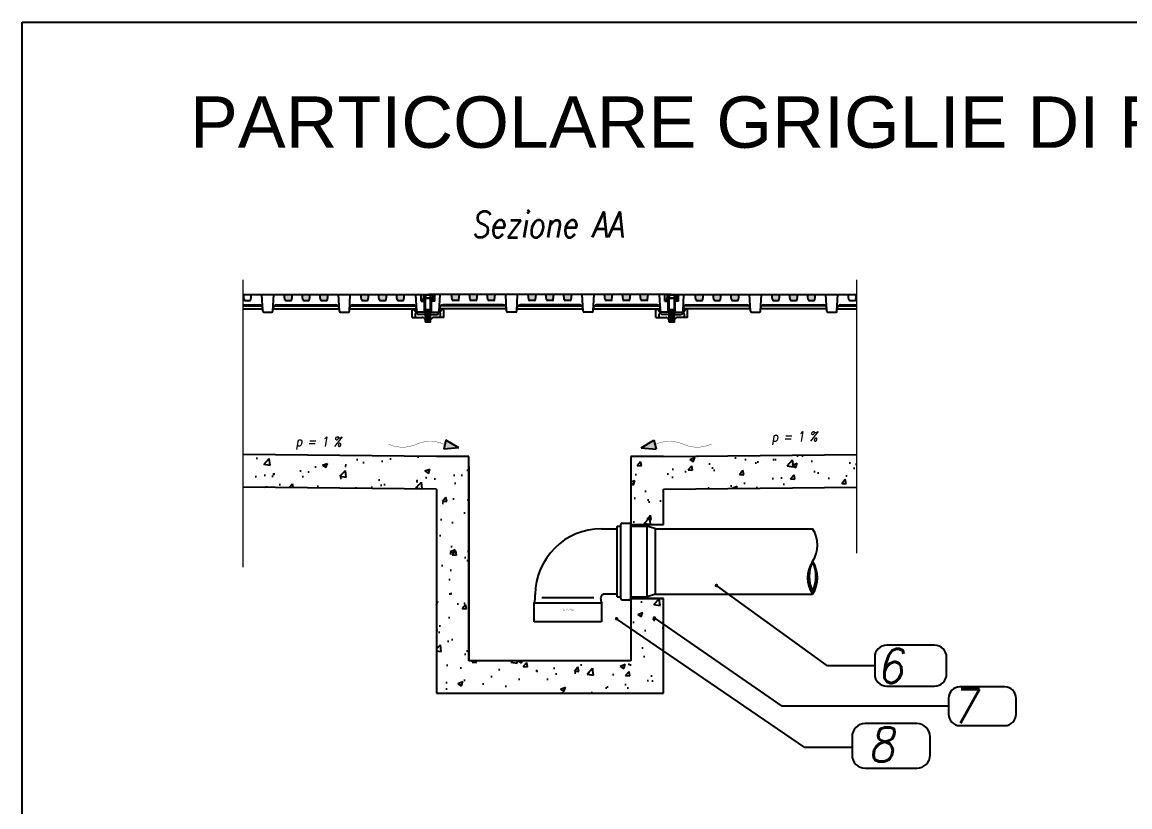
# Model space of a CAD drawing. Header units: millimetres. Extents: x 4085 to 4872, y 1447 to 1654.
# Drawn here: x 4406.3 to 4416, y 1634.22 to 1641.09 of the extents above; entities that cross this region are included whole.
import ezdxf
from ezdxf.enums import TextEntityAlignment as Align

# ---------------------------------------------------------------- set-up
doc = ezdxf.new("R2010")
doc.units = ezdxf.units.MM
doc.linetypes.add('TRATTO-PUNTO', pattern=[1, 0.5, -0.25, 0, -0.25])
doc.layers.add('LEGENDA', color=7, linetype='Continuous')
doc.layers.add('scritte', color=6, linetype='Continuous')
doc.styles.add('ROMANS', font='romans.shx', dxfattribs={"width": 0.8, "oblique": 10})
doc.styles.get("Standard").update_dxf_attribs({"font": 'arial.ttf'})

msp = doc.modelspace()

# ---------------------------------------------------------------- hatches: boundary and pattern name
h = msp.add_hatch(color=256)
h.paths.add_polyline_path([(4408.6632, 1638.707), (4408.5923, 1638.707), (4408.5979, 1638.6646, 0.414214), (4408.6064, 1638.6561), (4408.649, 1638.6561, 0.414214), (4408.6576, 1638.6646)])
h.paths.add_polyline_path([(4408.8194, 1638.707), (4408.7484, 1638.707), (4408.7541, 1638.6646, 0.414214), (4408.7626, 1638.6561), (4408.8052, 1638.6561, 0.414214), (4408.8137, 1638.6646)])
h.paths.add_polyline_path([(4408.9755, 1638.707), (4408.9046, 1638.707), (4408.9102, 1638.6646, 0.414214), (4408.9188, 1638.6561), (4408.9613, 1638.6561, 0.414214), (4408.9699, 1638.6646)])
h = msp.add_hatch(color=256)
h.paths.add_polyline_path([(4409.3333, 1638.707), (4409.2623, 1638.707), (4409.268, 1638.6646, 0.414214), (4409.2765, 1638.6561), (4409.3191, 1638.6561, 0.414214), (4409.3276, 1638.6646)])
h.paths.add_polyline_path([(4409.4894, 1638.707), (4409.4185, 1638.707), (4409.4241, 1638.6646, 0.414214), (4409.4327, 1638.6561), (4409.4752, 1638.6561, 0.414214), (4409.4838, 1638.6646)])
h.paths.add_polyline_path([(4409.6456, 1638.707), (4409.5746, 1638.707), (4409.5803, 1638.6646, 0.414214), (4409.5888, 1638.6561), (4409.6314, 1638.6561, 0.414214), (4409.6399, 1638.6646)])
h = msp.add_hatch(color=256)
h.paths.add_polyline_path([(4410.1283, 1638.707), (4410.0573, 1638.707), (4410.063, 1638.6646, 0.414214), (4410.0715, 1638.6561), (4410.1141, 1638.6561, 0.414214), (4410.1226, 1638.6646)])
h.paths.add_polyline_path([(4410.2844, 1638.707), (4410.2134, 1638.707), (4410.2191, 1638.6646, 0.414214), (4410.2276, 1638.6561), (4410.2702, 1638.6561, 0.414214), (4410.2787, 1638.6646)])
h.paths.add_polyline_path([(4410.4406, 1638.707), (4410.3696, 1638.707), (4410.3753, 1638.6646, 0.414214), (4410.3838, 1638.6561), (4410.4264, 1638.6561, 0.414214), (4410.4349, 1638.6646)])
h = msp.add_hatch(color=256)
h.paths.add_polyline_path([(4410.7983, 1638.707), (4410.7273, 1638.707), (4410.733, 1638.6646, 0.414214), (4410.7415, 1638.6561), (4410.7841, 1638.6561, 0.414214), (4410.7926, 1638.6646)])
h.paths.add_polyline_path([(4410.9545, 1638.707), (4410.8835, 1638.707), (4410.8892, 1638.6646, 0.414214), (4410.8977, 1638.6561), (4410.9403, 1638.6561, 0.414214), (4410.9488, 1638.6646)])
h.paths.add_polyline_path([(4411.1106, 1638.707), (4411.0396, 1638.707), (4411.0453, 1638.6646, 0.414214), (4411.0538, 1638.6561), (4411.0964, 1638.6561, 0.414214), (4411.1049, 1638.6646)])
h = msp.add_hatch(color=256)
h.paths.add_polyline_path([(4411.4684, 1638.707), (4411.3974, 1638.707), (4411.4031, 1638.6646, 0.414214), (4411.4116, 1638.6561), (4411.4542, 1638.6561, 0.414214), (4411.4627, 1638.6646)])
h.paths.add_polyline_path([(4411.6245, 1638.707), (4411.5535, 1638.707), (4411.5592, 1638.6646, 0.414214), (4411.5677, 1638.6561), (4411.6103, 1638.6561, 0.414214), (4411.6188, 1638.6646)])
h.paths.add_polyline_path([(4411.7807, 1638.707), (4411.7097, 1638.707), (4411.7154, 1638.6646, 0.414214), (4411.7239, 1638.6561), (4411.7665, 1638.6561, 0.414214), (4411.775, 1638.6646)])
h = msp.add_hatch(color=256)
h.paths.add_polyline_path([(4412.5047, 1638.707), (4412.5757, 1638.707), (4412.57, 1638.6646, -0.414214), (4412.5615, 1638.6561), (4412.5189, 1638.6561, -0.414214), (4412.5103, 1638.6646)])
h.paths.add_polyline_path([(4412.3485, 1638.707), (4412.4195, 1638.707), (4412.4138, 1638.6646, -0.414214), (4412.4053, 1638.6561), (4412.3627, 1638.6561, -0.414214), (4412.3542, 1638.6646)])
h.paths.add_polyline_path([(4412.1924, 1638.707), (4412.2633, 1638.707), (4412.2577, 1638.6646, -0.414214), (4412.2491, 1638.6561), (4412.2066, 1638.6561, -0.414214), (4412.198, 1638.6646)])
h = msp.add_hatch(color=256)
h.paths.add_polyline_path([(4413.1747, 1638.707), (4413.2457, 1638.707), (4413.24, 1638.6646, -0.414214), (4413.2315, 1638.6561), (4413.1889, 1638.6561, -0.414214), (4413.1804, 1638.6646)])
h.paths.add_polyline_path([(4413.0186, 1638.707), (4413.0895, 1638.707), (4413.0839, 1638.6646, -0.414214), (4413.0754, 1638.6561), (4413.0328, 1638.6561, -0.414214), (4413.0242, 1638.6646)])
h.paths.add_polyline_path([(4412.8624, 1638.707), (4412.9334, 1638.707), (4412.9277, 1638.6646, -0.414214), (4412.9192, 1638.6561), (4412.8766, 1638.6561, -0.414214), (4412.8681, 1638.6646)])
for points in [[(4410.121, 1637.3648), (4410.0074, 1637.4327), (4409.9892, 1637.3533)], [(4411.8488, 1637.3533), (4411.8306, 1637.4327), (4411.717, 1637.3648)]]:
    msp.add_hatch(color=256).paths.add_polyline_path(points)
h = msp.add_hatch()
h.set_pattern_fill('AR-CONC', color=256, scale=0.062462, style=0)
h.set_pattern_definition([(50, (4404.1516, 1623.0761), (0.448018, -0.0391965), [0.046847, -0.515315]), (355, (4404.1516, 1623.0761), (-0.086667, 0.469837), [0.037477, -0.412252]), (100.4514, (4404.18893, 1623.07282), (0.361351, 0.43064), [0.039814, -0.43795]), (46.1842, (4404.1516, 1623.201), (0.666624, -0.103387), [0.07027, -0.772972]), (96.6356, (4404.20715, 1623.1924), (0.583813, 0.608457), [0.05972, -0.656925]), (351.184, (4404.1516, 1623.201), (0.583812, 0.608458), [0.056216, -0.618378]), (21, (4404.21406, 1623.1698), (0.3728425, -0.2514854), [0.046847, -0.515315]), (326, (4404.21406, 1623.1698), (0.15198, 0.452946), [0.037477, -0.412252]), (71.4514, (4404.24513, 1623.14882), (0.524823, 0.20146), [0.039814, -0.43795]), (37.5, (4404.1516, 1623.07609), (0.0075953, 0.2079335), [0, -0.407255, 0, -0.418498, 0, -0.4138134]), (7.5, (4404.1516, 1623.07609), (0.1643195, 0.246359), [0, -0.2386064, 0, -0.3978855, 0, -0.1577176]), (327.5, (4404.0123, 1623.07609), (0.3334383, -0.0140883), [0, -0.156156, 0, -0.4872067, 0, -0.646486]), (317.5, (4403.94984, 1623.0761), (0.364272, 0.062528), [0, -0.203003, 0, -0.323555, 0, -0.4590986])])
h.paths.add_polyline_path([(4409.9253, 1637.2874), (4408.2312, 1637.3043), (4408.2312, 1637.0204), (4409.9253, 1637.0034), (4409.9253, 1635.2148), (4411.9127, 1635.2148), (4411.9127, 1636.0447), (4411.6288, 1636.0447), (4411.6288, 1635.4987), (4410.2092, 1635.4987), (4410.2092, 1637.2022), (4410.2092, 1637.2874), (4410.1382, 1637.2874)])
h.paths.add_polyline_path([(4411.9127, 1637.2874), (4411.6998, 1637.2874), (4411.6288, 1637.2874), (4411.6288, 1637.2022), (4411.6288, 1636.693), (4411.9127, 1636.693), (4411.9127, 1637.0034), (4413.6068, 1637.0204), (4413.6068, 1637.3043)])

# ---------------------------------------------------------------- linework, layer by layer
for p, q in [((4408.2312, 1638.707), (4409.8486, 1638.707)), ((4408.2402, 1638.6646), (4408.2345, 1638.707)), ((4408.2998, 1638.6646), (4408.3055, 1638.707)), ((4408.4049, 1638.5606), (4408.3969, 1638.707)), ((4408.4929, 1638.5606), (4408.5008, 1638.707)), ((4408.5979, 1638.6646), (4408.5923, 1638.707)), ((4408.6576, 1638.6646), (4408.6632, 1638.707)), ((4408.7541, 1638.6646), (4408.7484, 1638.707)), ((4408.8137, 1638.6646), (4408.8194, 1638.707)), ((4408.9102, 1638.6646), (4408.9046, 1638.707)), ((4408.9699, 1638.6646), (4408.9755, 1638.707)), ((4409.0749, 1638.5606), (4409.067, 1638.707)), ((4409.1629, 1638.5606), (4409.1709, 1638.707)), ((4409.268, 1638.6646), (4409.2623, 1638.707)), ((4409.3276, 1638.6646), (4409.3333, 1638.707)), ((4409.4241, 1638.6646), (4409.4185, 1638.707)), ((4409.4838, 1638.6646), (4409.4894, 1638.707)), ((4409.5803, 1638.6646), (4409.5746, 1638.707)), ((4409.6399, 1638.6646), (4409.6456, 1638.707)), ((4409.7527, 1638.5606), (4409.7447, 1638.707)), ((4409.7918, 1638.6502), (4409.7918, 1638.707)), ((4409.8202, 1638.6735), (4409.8034, 1638.6695)), ((4409.8287, 1638.6701), (4409.8034, 1638.6636)), ((4409.8034, 1638.6695), (4409.8034, 1638.6518)), ((4409.8287, 1638.6642), (4409.8034, 1638.6577)), ((4409.8168, 1638.7019), (4409.8121, 1638.6984)), ((4409.8121, 1638.6984), (4409.8121, 1638.675)), ((4409.8908, 1638.675), (4409.8121, 1638.675)), ((4409.8861, 1638.7019), (4409.8168, 1638.7019)), ((4409.8202, 1638.675), (4409.8202, 1638.6735)), ((4409.8827, 1638.6735), (4409.8202, 1638.6735)), ((4409.8287, 1638.4689), (4409.8287, 1638.6707)), ((4409.8318, 1638.675), (4409.8318, 1638.6984)), ((4409.8483, 1638.7019), (4409.8486, 1638.707)), ((4411.9837, 1638.707), (4409.8543, 1638.707)), ((4409.8546, 1638.7019), (4409.8543, 1638.707)), ((4409.8711, 1638.6984), (4409.8711, 1638.675)), ((4409.8742, 1638.4689), (4409.8742, 1638.6707)), ((4409.8742, 1638.6701), (4409.8995, 1638.6636)), ((4409.8742, 1638.6642), (4409.8995, 1638.6577)), ((4409.8827, 1638.675), (4409.8827, 1638.6735)), ((4409.8827, 1638.6735), (4409.8995, 1638.6695)), ((4409.8861, 1638.7019), (4409.8908, 1638.6984)), ((4409.8908, 1638.6984), (4409.8908, 1638.675)), ((4409.8995, 1638.6695), (4409.8995, 1638.6518)), ((4409.9111, 1638.6502), (4409.9111, 1638.707)), ((4409.9502, 1638.5606), (4409.9581, 1638.707)), ((4410.063, 1638.6646), (4410.0573, 1638.707)), ((4410.1226, 1638.6646), (4410.1283, 1638.707)), ((4410.2191, 1638.6646), (4410.2134, 1638.707)), ((4410.2787, 1638.6646), (4410.2844, 1638.707)), ((4410.3753, 1638.6646), (4410.3696, 1638.707)), ((4410.4349, 1638.6646), (4410.4406, 1638.707)), ((4410.5399, 1638.5606), (4410.532, 1638.707)), ((4410.628, 1638.5606), (4410.6359, 1638.707)), ((4410.733, 1638.6646), (4410.7273, 1638.707)), ((4410.7926, 1638.6646), (4410.7983, 1638.707)), ((4410.8892, 1638.6646), (4410.8835, 1638.707)), ((4410.9488, 1638.6646), (4410.9545, 1638.707)), ((4411.0453, 1638.6646), (4411.0396, 1638.707)), ((4411.1049, 1638.6646), (4411.1106, 1638.707)), ((4411.21, 1638.5606), (4411.2021, 1638.707)), ((4411.298, 1638.5606), (4411.3059, 1638.707)), ((4411.4031, 1638.6646), (4411.3974, 1638.707)), ((4411.4627, 1638.6646), (4411.4684, 1638.707)), ((4411.5592, 1638.6646), (4411.5535, 1638.707)), ((4411.6188, 1638.6646), (4411.6245, 1638.707)), ((4411.7154, 1638.6646), (4411.7097, 1638.707)), ((4411.775, 1638.6646), (4411.7807, 1638.707)), ((4411.8877, 1638.5606), (4411.8798, 1638.707)), ((4411.9269, 1638.6502), (4411.9269, 1638.707)), ((4411.9553, 1638.6735), (4411.9385, 1638.6695)), ((4411.9638, 1638.6701), (4411.9385, 1638.6636)), ((4411.9385, 1638.6695), (4411.9385, 1638.6518)), ((4411.9638, 1638.6642), (4411.9385, 1638.6577)), ((4411.9519, 1638.7019), (4411.9472, 1638.6984)), ((4411.9472, 1638.6984), (4411.9472, 1638.675)), ((4412.0259, 1638.675), (4411.9472, 1638.675)), ((4412.0212, 1638.7019), (4411.9519, 1638.7019)), ((4411.9553, 1638.675), (4411.9553, 1638.6735)), ((4412.0177, 1638.6735), (4411.9553, 1638.6735)), ((4411.9638, 1638.4689), (4411.9638, 1638.6707)), ((4411.9668, 1638.675), (4411.9668, 1638.6984)), ((4411.9834, 1638.7019), (4411.9837, 1638.707)), ((4411.9896, 1638.7019), (4411.9894, 1638.707)), ((4411.9894, 1638.707), (4413.6068, 1638.707)), ((4412.0062, 1638.6984), (4412.0062, 1638.675)), ((4412.0092, 1638.4689), (4412.0092, 1638.6707)), ((4412.0092, 1638.6701), (4412.0345, 1638.6636)), ((4412.0092, 1638.6642), (4412.0345, 1638.6577)), ((4412.0177, 1638.675), (4412.0177, 1638.6735)), ((4412.0177, 1638.6735), (4412.0345, 1638.6695)), ((4412.0212, 1638.7019), (4412.0259, 1638.6984)), ((4412.0259, 1638.6984), (4412.0259, 1638.675)), ((4412.0345, 1638.6695), (4412.0345, 1638.6518)), ((4412.0461, 1638.6502), (4412.0461, 1638.707)), ((4412.0853, 1638.5606), (4412.0932, 1638.707)), ((4412.198, 1638.6646), (4412.1924, 1638.707)), ((4412.2577, 1638.6646), (4412.2633, 1638.707)), ((4412.3542, 1638.6646), (4412.3485, 1638.707)), ((4412.4138, 1638.6646), (4412.4195, 1638.707)), ((4412.5103, 1638.6646), (4412.5047, 1638.707)), ((4412.57, 1638.6646), (4412.5757, 1638.707)), ((4412.675, 1638.5606), (4412.6671, 1638.707)), ((4412.763, 1638.5606), (4412.771, 1638.707)), ((4412.8681, 1638.6646), (4412.8624, 1638.707)), ((4412.9277, 1638.6646), (4412.9334, 1638.707)), ((4413.0242, 1638.6646), (4413.0186, 1638.707)), ((4413.0839, 1638.6646), (4413.0895, 1638.707)), ((4413.1804, 1638.6646), (4413.1747, 1638.707)), ((4413.24, 1638.6646), (4413.2457, 1638.707)), ((4413.3451, 1638.5606), (4413.3371, 1638.707)), ((4413.4331, 1638.5606), (4413.441, 1638.707)), ((4413.5381, 1638.6646), (4413.5325, 1638.707)), ((4413.5978, 1638.6646), (4413.6034, 1638.707)), ((4408.2312, 1638.6161), (4408.375, 1638.6161)), ((4408.2312, 1638.6076), (4408.3952, 1638.6076)), ((4408.2312, 1638.5821), (4408.4037, 1638.5821)), ((4408.2487, 1638.6561), (4408.2913, 1638.6561)), ((4408.494, 1638.5821), (4409.0738, 1638.5821)), ((4408.5025, 1638.6076), (4409.0653, 1638.6076)), ((4408.5228, 1638.6161), (4409.045, 1638.6161)), ((4408.6064, 1638.6561), (4408.649, 1638.6561)), ((4408.7626, 1638.6561), (4408.8052, 1638.6561)), ((4408.9188, 1638.6561), (4408.9613, 1638.6561)), ((4409.1641, 1638.5821), (4409.7515, 1638.5821)), ((4409.1726, 1638.6076), (4409.743, 1638.6076)), ((4409.1928, 1638.6161), (4409.7228, 1638.6161)), ((4409.2765, 1638.6561), (4409.3191, 1638.6561)), ((4409.4327, 1638.6561), (4409.4752, 1638.6561)), ((4409.5888, 1638.6561), (4409.6314, 1638.6561)), ((4409.713, 1638.5061), (4409.713, 1638.5689)), ((4409.7312, 1638.5746), (4409.7534, 1638.542)), ((4409.7918, 1638.6502), (4409.8287, 1638.6502)), ((4409.8287, 1638.6583), (4409.8034, 1638.6518)), ((4409.8206, 1638.5521), (4409.8206, 1638.6502)), ((4409.8742, 1638.5739), (4409.8287, 1638.5739)), ((4409.833, 1638.5637), (4409.8699, 1638.5657)), ((4409.8742, 1638.6583), (4409.8995, 1638.6518)), ((4409.9111, 1638.6502), (4409.8742, 1638.6502)), ((4409.8823, 1638.5521), (4409.8823, 1638.6502)), ((4409.9716, 1638.5746), (4409.9495, 1638.542)), ((4410.5388, 1638.5821), (4409.9514, 1638.5821)), ((4410.5303, 1638.6076), (4409.9598, 1638.6076)), ((4410.51, 1638.6161), (4409.9801, 1638.6161)), ((4409.9899, 1638.5061), (4409.9899, 1638.5689)), ((4410.1141, 1638.6561), (4410.0715, 1638.6561)), ((4410.2702, 1638.6561), (4410.2276, 1638.6561)), ((4410.4264, 1638.6561), (4410.3838, 1638.6561)), ((4410.6291, 1638.5821), (4411.2088, 1638.5821)), ((4410.6376, 1638.6076), (4411.2004, 1638.6076)), ((4411.1801, 1638.6161), (4410.6579, 1638.6161)), ((4410.7841, 1638.6561), (4410.7415, 1638.6561)), ((4410.9403, 1638.6561), (4410.8977, 1638.6561)), ((4411.0964, 1638.6561), (4411.0538, 1638.6561)), ((4411.2992, 1638.5821), (4411.8866, 1638.5821)), ((4411.3076, 1638.6076), (4411.8781, 1638.6076)), ((4411.8578, 1638.6161), (4411.3279, 1638.6161)), ((4411.4542, 1638.6561), (4411.4116, 1638.6561)), ((4411.6103, 1638.6561), (4411.5677, 1638.6561)), ((4411.7665, 1638.6561), (4411.7239, 1638.6561)), ((4411.8481, 1638.5061), (4411.8481, 1638.5689)), ((4411.8663, 1638.5746), (4411.8885, 1638.542)), ((4411.9269, 1638.6502), (4411.9638, 1638.6502)), ((4411.9638, 1638.6583), (4411.9385, 1638.6518)), ((4411.9557, 1638.5521), (4411.9557, 1638.6502)), ((4412.0092, 1638.5739), (4411.9638, 1638.5739)), ((4411.9681, 1638.5637), (4412.005, 1638.5657)), ((4412.0092, 1638.6583), (4412.0345, 1638.6518)), ((4412.0461, 1638.6502), (4412.0092, 1638.6502)), ((4412.0173, 1638.5521), (4412.0173, 1638.6502)), ((4412.1067, 1638.5746), (4412.0846, 1638.542)), ((4412.6739, 1638.5821), (4412.0865, 1638.5821)), ((4412.6654, 1638.6076), (4412.0949, 1638.6076)), ((4412.1152, 1638.6161), (4412.6451, 1638.6161)), ((4412.1249, 1638.5061), (4412.1249, 1638.5689)), ((4412.2066, 1638.6561), (4412.2491, 1638.6561)), ((4412.3627, 1638.6561), (4412.4053, 1638.6561)), ((4412.5189, 1638.6561), (4412.5615, 1638.6561)), ((4413.3439, 1638.5821), (4412.7642, 1638.5821)), ((4413.3354, 1638.6076), (4412.7727, 1638.6076)), ((4412.7929, 1638.6161), (4413.3152, 1638.6161)), ((4412.8766, 1638.6561), (4412.9192, 1638.6561)), ((4413.0328, 1638.6561), (4413.0754, 1638.6561)), ((4413.1889, 1638.6561), (4413.2315, 1638.6561)), ((4413.4343, 1638.5821), (4413.6068, 1638.5821)), ((4413.4427, 1638.6076), (4413.6068, 1638.6076)), ((4413.463, 1638.6161), (4413.6068, 1638.6161)), ((4413.5467, 1638.6561), (4413.5892, 1638.6561)), ((4408.4134, 1638.5521), (4408.4844, 1638.5521)), ((4409.0834, 1638.5521), (4409.1544, 1638.5521)), ((4409.713, 1638.5061), (4409.801, 1638.5061)), ((4409.7409, 1638.5061), (4409.7409, 1638.5379)), ((4409.8287, 1638.5521), (4409.7612, 1638.5521)), ((4409.8287, 1638.5321), (4409.7722, 1638.5321)), ((4409.8154, 1638.4996), (4409.8264, 1638.487)), ((4409.8264, 1638.487), (4409.8287, 1638.487)), ((4409.8316, 1638.466), (4409.8287, 1638.4689)), ((4409.8287, 1638.4689), (4409.8742, 1638.4689)), ((4409.833, 1638.5495), (4409.8699, 1638.5516)), ((4409.833, 1638.5353), (4409.8699, 1638.5374)), ((4409.833, 1638.5211), (4409.8699, 1638.5232)), ((4409.833, 1638.5069), (4409.8699, 1638.509)), ((4409.833, 1638.4927), (4409.8699, 1638.4948)), ((4409.833, 1638.4785), (4409.8699, 1638.4806)), ((4409.8372, 1638.5568), (4409.8656, 1638.5584)), ((4409.8372, 1638.5426), (4409.8656, 1638.5442)), ((4409.8372, 1638.5284), (4409.8656, 1638.53)), ((4409.8372, 1638.5142), (4409.8656, 1638.5158)), ((4409.8372, 1638.5), (4409.8656, 1638.5016)), ((4409.8372, 1638.4858), (4409.8656, 1638.4874)), ((4409.8372, 1638.4716), (4409.8656, 1638.4732)), ((4409.8742, 1638.4689), (4409.8713, 1638.466)), ((4409.8742, 1638.5521), (4409.9417, 1638.5521)), ((4409.8742, 1638.5321), (4409.9307, 1638.5321)), ((4409.8765, 1638.487), (4409.8742, 1638.487)), ((4409.8874, 1638.4996), (4409.8765, 1638.487)), ((4409.9899, 1638.5061), (4409.9019, 1638.5061)), ((4409.9619, 1638.5061), (4409.9619, 1638.5379)), ((4410.6194, 1638.5521), (4410.5485, 1638.5521)), ((4411.2895, 1638.5521), (4411.2185, 1638.5521)), ((4411.8481, 1638.5061), (4411.936, 1638.5061)), ((4411.876, 1638.5061), (4411.876, 1638.5379)), ((4411.9638, 1638.5521), (4411.8963, 1638.5521)), ((4411.9638, 1638.5321), (4411.9073, 1638.5321)), ((4411.9505, 1638.4996), (4411.9615, 1638.487)), ((4411.9615, 1638.487), (4411.9638, 1638.487)), ((4411.9666, 1638.466), (4411.9638, 1638.4689)), ((4411.9638, 1638.4689), (4412.0092, 1638.4689)), ((4411.9681, 1638.5495), (4412.005, 1638.5516)), ((4411.9681, 1638.5353), (4412.005, 1638.5374)), ((4411.9681, 1638.5211), (4412.005, 1638.5232)), ((4411.9681, 1638.5069), (4412.005, 1638.509)), ((4411.9681, 1638.4927), (4412.005, 1638.4948)), ((4411.9681, 1638.4785), (4412.005, 1638.4806)), ((4411.9723, 1638.5568), (4412.0007, 1638.5584)), ((4411.9723, 1638.5426), (4412.0007, 1638.5442)), ((4411.9723, 1638.5284), (4412.0007, 1638.53)), ((4411.9723, 1638.5142), (4412.0007, 1638.5158)), ((4411.9723, 1638.5), (4412.0007, 1638.5016)), ((4411.9723, 1638.4858), (4412.0007, 1638.4874)), ((4411.9723, 1638.4716), (4412.0007, 1638.4732)), ((4412.0092, 1638.4689), (4412.0064, 1638.466)), ((4412.0092, 1638.5521), (4412.0768, 1638.5521)), ((4412.0092, 1638.5321), (4412.0658, 1638.5321)), ((4412.0116, 1638.487), (4412.0092, 1638.487)), ((4412.0225, 1638.4996), (4412.0116, 1638.487)), ((4412.1249, 1638.5061), (4412.037, 1638.5061)), ((4412.097, 1638.5061), (4412.097, 1638.5379)), ((4412.6835, 1638.5521), (4412.7545, 1638.5521)), ((4413.3536, 1638.5521), (4413.4246, 1638.5521)), ((4409.8713, 1638.466), (4409.8316, 1638.466)), ((4412.0064, 1638.466), (4411.9666, 1638.466)), ((4410.0074, 1637.4327), (4409.9892, 1637.3533)), ((4410.121, 1637.3648), (4410.0074, 1637.4327)), ((4411.717, 1637.3648), (4411.8306, 1637.4327)), ((4411.8306, 1637.4327), (4411.8488, 1637.3533)), ((4409.9253, 1637.2874), (4408.2312, 1637.3043)), ((4410.121, 1637.3648), (4409.9892, 1637.3533)), ((4411.717, 1637.3648), (4411.8488, 1637.3533)), ((4411.9127, 1637.2874), (4413.6068, 1637.3043)), ((4410.1382, 1637.2874), (4409.9253, 1637.2874)), ((4410.2092, 1637.2874), (4410.1382, 1637.2874)), ((4410.2092, 1637.2022), (4410.2092, 1637.2874)), ((4411.6998, 1637.2874), (4411.6288, 1637.2874)), ((4411.6288, 1637.2874), (4411.6288, 1637.2022)), ((4411.9127, 1637.2874), (4411.6998, 1637.2874)), ((4410.2092, 1637.2022), (4410.2092, 1635.4987)), ((4410.2092, 1635.4987), (4410.2092, 1637.2022)), ((4411.6288, 1637.2022), (4411.6288, 1635.4987)), ((4411.6288, 1637.2022), (4411.6288, 1636.693)), ((4409.9253, 1637.0034), (4408.2312, 1637.0204)), ((4411.9127, 1637.0034), (4413.6068, 1637.0204)), ((4409.9253, 1637.0034), (4409.9253, 1635.2148)), ((4411.9127, 1636.693), (4411.9127, 1637.0034)), ((4411.3705, 1636.6553), (4411.5072, 1636.6553)), ((4411.5072, 1636.6788), (4411.5413, 1636.6788)), ((4411.5072, 1636.0589), (4411.5072, 1636.6788)), ((4411.5413, 1636.0447), (4411.5413, 1636.693)), ((4411.5527, 1636.7044), (4411.6174, 1636.7044)), ((4411.6288, 1636.0447), (4411.6288, 1636.693)), ((4411.6288, 1636.693), (4411.9127, 1636.693)), ((4411.6288, 1636.693), (4411.9127, 1636.693)), ((4411.6288, 1636.6788), (4411.7707, 1636.6788)), ((4411.7707, 1636.0589), (4411.7707, 1636.6788)), ((4411.8443, 1636.6556), (4411.7707, 1636.6788)), ((4411.8443, 1636.6556), (4413.2193, 1636.6556)), ((4411.8443, 1636.0821), (4411.8443, 1636.6556)), ((4410.7907, 1636.0497), (4410.7907, 1636.0781)), ((4411.305, 1636.0497), (4410.8492, 1636.0497)), ((4411.5072, 1636.0824), (4411.3989, 1636.0824)), ((4411.5072, 1636.0589), (4411.5413, 1636.0589)), ((4411.6288, 1636.0589), (4411.7707, 1636.0589)), ((4411.6288, 1636.0447), (4411.9127, 1636.0447)), ((4411.9127, 1636.0447), (4411.6288, 1636.0447)), ((4411.6288, 1636.0447), (4411.6288, 1635.4987)), ((4411.8443, 1636.0821), (4411.7707, 1636.0589)), ((4411.8443, 1636.0821), (4413.2193, 1636.0821)), ((4411.9127, 1635.2148), (4411.9127, 1636.0447)), ((4410.7818, 1635.8394), (4410.7818, 1636.0045)), ((4411.3723, 1636.0045), (4410.7818, 1636.0045)), ((4411.3723, 1636.0045), (4411.3723, 1635.8394)), ((4411.5527, 1636.0333), (4411.6174, 1636.0333)), ((4411.8274, 1635.8571), (4411.8263, 1635.8655)), ((4411.8291, 1635.8553), (4411.8376, 1635.8553)), ((4411.8393, 1635.8571), (4411.8405, 1635.8655)), ((4411.3723, 1635.8394), (4410.7818, 1635.8394)), ((4411.6288, 1635.4987), (4410.2092, 1635.4987)), ((4409.9253, 1635.2148), (4411.9127, 1635.2148))]:
    msp.add_line(p, q)
at = {"color": 5}
msp.add_lwpolyline([(4406.2965, 1641.093), (4422.2168, 1641.093), (4422.2168, 1627.3456), (4406.2965, 1627.3456)], close=True, dxfattribs=at)
at = {"linetype": 'TRATTO-PUNTO', "ltscale": 70, "const_width": 0.0114}
for points in [[(4408.2312, 1638.838), (4408.2312, 1636.3162)], [(4413.6068, 1638.838), (4413.6068, 1636.4407)]]:
    msp.add_lwpolyline(points, dxfattribs=at)
at = {"const_width": 0.00284}
for points in [[(4409.9983, 1637.393, 0.218894), (4409.7503, 1637.3955, -0.218894), (4409.5024, 1637.398)], [(4411.8397, 1637.393, -0.218894), (4412.0876, 1637.3955, 0.218894), (4412.3356, 1637.398)]]:
    msp.add_lwpolyline(points, format="xyb", dxfattribs=at)
at = {"const_width": 0.000568}
msp.add_lwpolyline([(4411.136, 1635.9379), (4411.136, 1635.9561, 0.414214), (4411.1332, 1635.9588), (4411.0209, 1635.9588, 0.414214), (4411.0182, 1635.9561), (4411.0182, 1635.9379, 0.414214), (4411.0209, 1635.9352), (4411.1332, 1635.9352, 0.414214)], format="xyb", close=True, dxfattribs=at)
for points in [[(4411.0299, 1635.9446), (4411.0304, 1635.9418), (4411.0316, 1635.9402), (4411.0337, 1635.9393), (4411.0365, 1635.939), (4411.044, 1635.939), (4411.0468, 1635.9393), (4411.0489, 1635.9402), (4411.0502, 1635.9418), (4411.0506, 1635.9446), (4411.0506, 1635.9491), (4411.0502, 1635.9519), (4411.0489, 1635.9536), (4411.0468, 1635.9544), (4411.044, 1635.9546), (4411.0365, 1635.9546), (4411.0337, 1635.9544), (4411.0316, 1635.9536), (4411.0304, 1635.9519), (4411.0299, 1635.9491), (4411.0299, 1635.9446)], [(4411.0347, 1635.9477), (4411.0352, 1635.95), (4411.036, 1635.9506), (4411.0375, 1635.9508), (4411.043, 1635.9508), (4411.0445, 1635.9506), (4411.0454, 1635.95), (4411.0458, 1635.949), (4411.0459, 1635.9477), (4411.0459, 1635.9461), (4411.0458, 1635.9447), (4411.0454, 1635.9437), (4411.0446, 1635.9432), (4411.0432, 1635.943), (4411.0373, 1635.943), (4411.036, 1635.9432), (4411.0352, 1635.9437), (4411.0348, 1635.9447), (4411.0347, 1635.9461), (4411.0347, 1635.9477)], [(4411.0572, 1635.9394), (4411.0617, 1635.9394), (4411.0617, 1635.9432), (4411.0709, 1635.9432), (4411.073, 1635.9436), (4411.0743, 1635.9447), (4411.075, 1635.9463), (4411.0752, 1635.9479), (4411.0752, 1635.9493), (4411.075, 1635.9513), (4411.0741, 1635.9529), (4411.0724, 1635.954), (4411.0697, 1635.9544), (4411.0572, 1635.9544), (4411.0572, 1635.9394)], [(4411.0617, 1635.9508), (4411.0685, 1635.9508), (4411.0701, 1635.9503), (4411.0705, 1635.9491), (4411.0705, 1635.9485), (4411.0701, 1635.9473), (4411.0689, 1635.9468), (4411.0617, 1635.9468), (4411.0617, 1635.9508)], [(4411.0814, 1635.9394), (4411.086, 1635.9394), (4411.086, 1635.9432), (4411.0952, 1635.9432), (4411.0973, 1635.9436), (4411.0985, 1635.9447), (4411.0992, 1635.9463), (4411.0994, 1635.9479), (4411.0994, 1635.9493), (4411.0992, 1635.9513), (4411.0984, 1635.9529), (4411.0967, 1635.954), (4411.094, 1635.9544), (4411.0814, 1635.9544), (4411.0814, 1635.9394)], [(4411.086, 1635.9508), (4411.0928, 1635.9508), (4411.0943, 1635.9503), (4411.0947, 1635.9491), (4411.0947, 1635.9485), (4411.0944, 1635.9473), (4411.0932, 1635.9468), (4411.086, 1635.9468), (4411.086, 1635.9508)], [(4411.1053, 1635.9446), (4411.1057, 1635.9418), (4411.107, 1635.9402), (4411.1091, 1635.9393), (4411.1119, 1635.939), (4411.1194, 1635.939), (4411.1222, 1635.9393), (4411.1243, 1635.9402), (4411.1256, 1635.9418), (4411.126, 1635.9446), (4411.126, 1635.9491), (4411.1256, 1635.9519), (4411.1243, 1635.9536), (4411.1222, 1635.9544), (4411.1194, 1635.9546), (4411.1119, 1635.9546), (4411.1091, 1635.9544), (4411.107, 1635.9536), (4411.1057, 1635.9519), (4411.1053, 1635.9491), (4411.1053, 1635.9446)], [(4411.1101, 1635.9477), (4411.1106, 1635.95), (4411.1114, 1635.9506), (4411.1129, 1635.9508), (4411.1184, 1635.9508), (4411.1199, 1635.9506), (4411.1208, 1635.95), (4411.1212, 1635.949), (4411.1212, 1635.9477), (4411.1212, 1635.9461), (4411.1212, 1635.9447), (4411.1208, 1635.9437), (4411.12, 1635.9432), (4411.1186, 1635.943), (4411.1127, 1635.943), (4411.1114, 1635.9432), (4411.1106, 1635.9437), (4411.1102, 1635.9447), (4411.1101, 1635.9461), (4411.1101, 1635.9477)]]:
    msp.add_lwpolyline(points, dxfattribs=at)
for centre, radius, start, end in [((4408.2487, 1638.6646), 0.00852, 180, 270), ((4408.2913, 1638.6646), 0.00852, 270, 0), ((4408.6064, 1638.6646), 0.00852, 180, 270), ((4408.649, 1638.6646), 0.00852, 270, 0), ((4408.7626, 1638.6646), 0.00852, 180, 270), ((4408.8052, 1638.6646), 0.00852, 270, 0), ((4408.9188, 1638.6646), 0.00852, 180, 270), ((4408.9613, 1638.6646), 0.00852, 270, 0), ((4409.2765, 1638.6646), 0.00852, 180, 270), ((4409.3191, 1638.6646), 0.00852, 270, 0), ((4409.4327, 1638.6646), 0.00852, 180, 270), ((4409.4752, 1638.6646), 0.00852, 270, 0), ((4409.5888, 1638.6646), 0.00852, 180, 270), ((4409.6314, 1638.6646), 0.00852, 270, 0), ((4409.8219, 1638.6866), 0.0153, 50.12945, 129.87055), ((4409.8259, 1638.6707), 0.00284, 0, 90), ((4409.8514, 1638.6459), 0.056, 69.44272, 110.55728), ((4409.8809, 1638.6866), 0.0153, 50.12945, 129.87055), ((4409.877, 1638.6707), 0.00284, 90, 180), ((4410.0715, 1638.6646), 0.00852, 180, 270), ((4410.1141, 1638.6646), 0.00852, 270, 0), ((4410.2276, 1638.6646), 0.00852, 180, 270), ((4410.2702, 1638.6646), 0.00852, 270, 0), ((4410.3838, 1638.6646), 0.00852, 180, 270), ((4410.4264, 1638.6646), 0.00852, 270, 0), ((4410.7415, 1638.6646), 0.00852, 180, 270), ((4410.7841, 1638.6646), 0.00852, 270, 0), ((4410.8977, 1638.6646), 0.00852, 180, 270), ((4410.9403, 1638.6646), 0.00852, 270, 0), ((4411.0538, 1638.6646), 0.00852, 180, 270), ((4411.0964, 1638.6646), 0.00852, 270, 0), ((4411.4116, 1638.6646), 0.00852, 180, 270), ((4411.4542, 1638.6646), 0.00852, 270, 0), ((4411.5677, 1638.6646), 0.00852, 180, 270), ((4411.6103, 1638.6646), 0.00852, 270, 0), ((4411.7239, 1638.6646), 0.00852, 180, 270), ((4411.7665, 1638.6646), 0.00852, 270, 0), ((4411.957, 1638.6866), 0.0153, 50.12945, 129.87055), ((4411.961, 1638.6707), 0.00284, 0, 90), ((4411.9865, 1638.6459), 0.056, 69.44272, 110.55728), ((4412.016, 1638.6866), 0.0153, 50.12945, 129.87055), ((4412.0121, 1638.6707), 0.00284, 90, 180), ((4412.2066, 1638.6646), 0.00852, 180, 270), ((4412.2491, 1638.6646), 0.00852, 270, 0), ((4412.3627, 1638.6646), 0.00852, 180, 270), ((4412.4053, 1638.6646), 0.00852, 270, 0), ((4412.5189, 1638.6646), 0.00852, 180, 270), ((4412.5615, 1638.6646), 0.00852, 270, 0), ((4412.8766, 1638.6646), 0.00852, 180, 270), ((4412.9192, 1638.6646), 0.00852, 270, 0), ((4413.0328, 1638.6646), 0.00852, 180, 270), ((4413.0754, 1638.6646), 0.00852, 270, 0), ((4413.1889, 1638.6646), 0.00852, 180, 270), ((4413.2315, 1638.6646), 0.00852, 270, 0), ((4413.5467, 1638.6646), 0.00852, 180, 270), ((4413.5892, 1638.6646), 0.00852, 270, 0), ((4408.375, 1638.5877), 0.0284, 3.09906, 90), ((4408.5228, 1638.5877), 0.0284, 90, 176.90094), ((4409.045, 1638.5877), 0.0284, 3.09906, 90), ((4409.1928, 1638.5877), 0.0284, 90, 176.90094), ((4409.723, 1638.5689), 0.00997, 34.25829, 180), ((4409.7228, 1638.5877), 0.0284, 3.09906, 90), ((4409.9801, 1638.5877), 0.0284, 90, 176.90094), ((4409.9799, 1638.5689), 0.00997, 0, 145.74171), ((4410.51, 1638.5877), 0.0284, 3.09906, 90), ((4410.6579, 1638.5877), 0.0284, 90, 176.90094), ((4411.1801, 1638.5877), 0.0284, 3.09906, 90), ((4411.3279, 1638.5877), 0.0284, 90, 176.90094), ((4411.8581, 1638.5689), 0.00997, 34.25829, 180), ((4411.8578, 1638.5877), 0.0284, 3.09906, 90), ((4412.1152, 1638.5877), 0.0284, 90, 176.90094), ((4412.115, 1638.5689), 0.00997, 0, 145.74171), ((4412.6451, 1638.5877), 0.0284, 3.09906, 90), ((4412.7929, 1638.5877), 0.0284, 90, 176.90094), ((4413.3152, 1638.5877), 0.0284, 3.09906, 90), ((4413.463, 1638.5877), 0.0284, 90, 176.90094), ((4408.4134, 1638.5606), 0.00852, 180, 270), ((4408.4844, 1638.5606), 0.00852, 270, 0), ((4409.0834, 1638.5606), 0.00852, 180, 270), ((4409.1544, 1638.5606), 0.00852, 270, 0), ((4409.7483, 1638.5366), 0.00744, 46.39682, 170.31579), ((4409.7612, 1638.5606), 0.00852, 180, 270), ((4409.7722, 1638.5548), 0.0227, 214.25829, 270), ((4409.801, 1638.487), 0.0192, 40.99989, 90), ((4409.9019, 1638.487), 0.0192, 90, 139.00011), ((4409.9307, 1638.5548), 0.0227, 270, 325.74171), ((4409.9417, 1638.5606), 0.00852, 270, 0), ((4409.9546, 1638.5366), 0.00744, 9.68421, 133.60318), ((4410.5485, 1638.5606), 0.00852, 180, 270), ((4410.6194, 1638.5606), 0.00852, 270, 0), ((4411.2185, 1638.5606), 0.00852, 180, 270), ((4411.2895, 1638.5606), 0.00852, 270, 0), ((4411.8834, 1638.5366), 0.00744, 46.39682, 170.31579), ((4411.8963, 1638.5606), 0.00852, 180, 270), ((4411.9073, 1638.5548), 0.0227, 214.25829, 270), ((4411.936, 1638.487), 0.0192, 40.99989, 90), ((4412.037, 1638.487), 0.0192, 90, 139.00011), ((4412.0658, 1638.5548), 0.0227, 270, 325.74171), ((4412.0768, 1638.5606), 0.00852, 270, 0), ((4412.0897, 1638.5366), 0.00744, 9.68421, 133.60318), ((4412.6835, 1638.5606), 0.00852, 180, 270), ((4412.7545, 1638.5606), 0.00852, 270, 0), ((4413.3536, 1638.5606), 0.00852, 180, 270), ((4413.4246, 1638.5606), 0.00852, 270, 0), ((4411.3705, 1636.0754), 0.5799, 90, 179.72989), ((4411.5527, 1636.693), 0.0114, 90, 180), ((4411.6174, 1636.693), 0.0114, 0, 90), ((4413.0082, 1636.5122), 0.2552, 325.81214, 34.18786), ((4413.4304, 1636.2255), 0.2552, 145.81214, 214.18786), ((4413.4887, 1636.239), 0.2991, 154.27377, 205.72623), ((4413.0082, 1636.2255), 0.2552, 325.81214, 34.18786), ((4412.9499, 1636.239), 0.2991, 334.27377, 25.72623), ((4410.6702, 1636.0498), 0.1204, 337.88475, 359.93947), ((4411.3967, 1636.0493), 0.0332, 86.12925, 179.28667), ((4411.4839, 1636.0498), 0.1204, 180.06053, 202.11525), ((4411.5527, 1636.0447), 0.0114, 180, 270), ((4411.6174, 1636.0447), 0.0114, 270, 0), ((4411.8291, 1635.8571), 0.0017, 180, 270)]:
    msp.add_arc(centre, radius, start, end)
at = {"layer": 'LEGENDA', "color": 3}
for p, q in [((4413.3497, 1635.4537), (4412.3776, 1636.1584)), ((4413.153, 1634.7398), (4411.503, 1635.8671)), ((4412.9541, 1635.1009), (4411.8341, 1635.8738)), ((4413.7588, 1635.4537), (4413.3497, 1635.4537)), ((4414.4064, 1635.1009), (4412.9541, 1635.1009)), ((4413.5621, 1634.7398), (4413.153, 1634.7398))]:
    msp.add_line(p, q, dxfattribs=at)
at = {"layer": 'LEGENDA', "color": 5, "const_width": 0.0153}
for points in [[(4412.3837, 1636.1537, 1), (4412.3715, 1636.163, 1)], [(4411.5091, 1635.8624, 1), (4411.4969, 1635.8717, 1)], [(4411.8401, 1635.8692, 1), (4411.828, 1635.8785, 1)]]:
    msp.add_lwpolyline(points, format="xyb", close=True, dxfattribs=at)
at = {"layer": 'LEGENDA', "color": 3}
for points in [[(4414.3933, 1635.3823), (4414.3933, 1635.5301, 0.414214), (4414.2876, 1635.6358), (4413.8695, 1635.6358, 0.414214), (4413.7638, 1635.5301), (4413.7638, 1635.3823, 0.414214), (4413.8695, 1635.2765), (4414.2876, 1635.2765, 0.414214)], [(4415.0028, 1635.0308), (4415.0028, 1635.1699, 0.414214), (4414.9033, 1635.2694), (4414.5098, 1635.2694, 0.414214), (4414.4103, 1635.1699), (4414.4103, 1635.0308, 0.414214), (4414.5098, 1634.9313), (4414.9033, 1634.9313, 0.414214)], [(4414.249, 1634.6728), (4414.249, 1634.8333, 0.414214), (4414.1342, 1634.9481), (4413.6801, 1634.9481, 0.414214), (4413.5653, 1634.8333), (4413.5653, 1634.6728, 0.414214), (4413.6801, 1634.558), (4414.1342, 1634.558, 0.414214)]]:
    msp.add_lwpolyline(points, format="xyb", close=True, dxfattribs=at)

# ---------------------------------------------------------------- texts
at = {"style": 'ROMANS', "oblique": 10, "width": 0.8}
msp.add_text('Sezione AA', height=0.22714, dxfattribs=at).set_placement((4410.2312, 1639.2065))
for rotation, p in [(0.4907, (4412.8623, 1637.4185)), (359.49103, (4408.6928, 1637.3786))]:
    msp.add_text('p = 1 %', height=0.08518, rotation=rotation, dxfattribs=at).set_placement(p)
at = {"layer": 'LEGENDA', "color": 3, "style": 'ROMANS', "oblique": 10, "width": 0.9}
for s, p in [('6', (4413.9012, 1635.4537)), ('7', (4414.5489, 1635.1009)), ('8', (4413.8228, 1634.7656))]:
    msp.add_text(s, height=0.3, dxfattribs=at).set_placement(p, align=Align.MIDDLE)
at = {"layer": 'scritte', "insert": (4407.7664, 1640.4424), "char_height": 0.45, "attachment_point": 1}
msp.add_mtext_dynamic_manual_height_columns('PARTICOLARE GRIGLIE DI RACCOLTA ACQUE', width=66.145037, gutter_width=12.5, heights=[0.493], dxfattribs=at)

doc.saveas('drawing.dxf')
